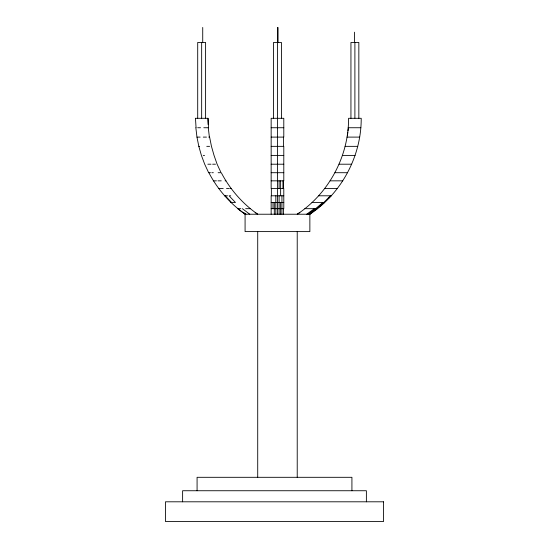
<?xml version="1.0" encoding="UTF-8"?>
<svg xmlns="http://www.w3.org/2000/svg" width="549" height="549" viewBox="0 0 549 549"><rect width="100%" height="100%" fill="white"/><g stroke="black" fill="none" stroke-linecap="round" stroke-linejoin="round"><path stroke-width="0.82" d="M297.222 214.227C328.872 193.365 348.766 156.211 348.574 118.303L361.215 118.303C361.407 156.211 341.512 193.365 309.862 214.227L324.438 202.519M347.435 135.541L347.826 132.419M348.018 130.861L348.306 128.514M330.429 195.794L323.807 202.519L316.649 208.675L309.012 214.227L245.08 214.227L237.703 208.675L240.86 208.675M328.302 198.594L331.061 195.794M322.798 202.519L315.648 208.675L308.01 214.227M297.434 214.227L299.85 212.47M306.699 214.227L314.337 208.675M195.334 118.303L208.112 118.303L208.49 127.739L203.803 127.739M195.471 118.303L196.062 127.739M197.702 127.739L200.529 127.739M271.151 127.739L283.792 127.739M348.183 127.739L360.823 127.739M195.849 127.739L196.967 137.106L200.124 137.106M203.288 137.106L206.445 137.106M208.757 137.106L209.608 137.106L211.461 146.35L214.041 155.401L217.109 164.206L220.719 171.933M271.151 137.106L283.792 137.106L283.792 118.303L271.151 118.303L271.151 188.554L283.792 188.554L283.792 208.675L271.151 208.675M347.03 137.106L359.67 137.106M196.967 137.106L198.82 146.35L199.664 146.35M206.774 146.35L209.608 146.35M271.151 146.35L283.792 146.35L283.792 180.841L271.151 180.841M345.108 146.35L357.749 146.35M203.247 155.401L204.557 155.401M271.151 155.401L283.792 155.401M342.439 155.401L355.079 155.401M207.845 164.206L211.008 164.206M212.641 164.206L215.476 164.206M271.151 164.206L283.792 164.206M339.035 164.206L351.676 164.206M210.507 172.709L208.654 172.709L204.688 164.206L201.401 155.401L198.82 146.35M211.818 172.709L213.341 172.709M218.138 172.709L221.295 172.709C229.901 189.199 242.432 203.604 257.714 214.227M271.151 172.709L283.792 172.709M334.924 172.709L347.565 172.709M213.287 180.841L216.443 180.841M217.967 180.841L221.24 180.841M225.076 180.841L225.927 180.841M330.134 180.841L342.775 180.841M218.543 188.554L223.223 188.554M226.497 188.554L229.331 188.554M230.333 188.554L231.184 188.554M324.692 188.554L337.333 188.554M224.39 195.794L227.547 195.794M230.71 195.794L229.077 195.794L235.473 202.519L230.793 202.519M283.792 195.794L271.151 195.794L271.151 214.227M318.64 195.794L331.28 195.794M271.151 202.519L283.792 202.519M312.01 202.519L324.651 202.519M245.657 208.675L250.344 208.675M304.853 208.675L317.494 208.675M255.168 212.47L257.502 214.227M242.383 208.675L249.761 214.227M243.591 212.47L245.925 214.227M245.293 214.227C230.01 203.604 217.473 189.199 208.874 172.709M225.234 195.794L231.637 202.519M208.27 127.739L209.389 137.106M207.899 118.303L208.146 124.596M366.382 501.8L366.382 490.737L182.618 490.737L182.618 501.8M358.84 118.303L358.84 42.458L350.941 42.458L350.941 118.303M354.894 42.458L354.894 118.124M354.462 32.192L354.462 42.458M351.923 490.737L351.923 477.307L197.077 477.307L197.077 490.737M309.862 214.227L309.862 231.603L245.08 231.603L245.08 214.227M297.222 231.603L297.222 477.307M283.572 137.106L283.572 146.35M283.572 180.841L283.572 188.554M283.572 208.675L283.572 214.227M282.941 180.841L282.941 188.554M281.939 195.794L281.939 214.227M281.417 118.124L281.417 42.458L273.519 42.458L273.519 118.124M280.628 180.841L280.628 195.794M280.628 202.519L280.628 214.227M279.105 180.841L279.105 188.554M279.105 195.794L279.105 214.227M277.876 27.45L277.876 42.458M277.773 27.45L277.773 42.458M277.471 42.458L277.471 214.227M275.831 195.794L275.831 214.227M274.308 202.519L274.308 214.227M272.997 202.519L272.997 208.675M271.364 188.554L271.364 195.794M257.714 231.603L257.714 477.307M205.601 118.124L205.601 42.458L197.702 42.458L197.702 118.124M202.725 27.45L202.725 42.458M201.655 42.458L201.655 118.124M383.525 501.8L165.475 501.8L165.475 521.55L383.525 521.55L383.525 501.8"/></g></svg>
